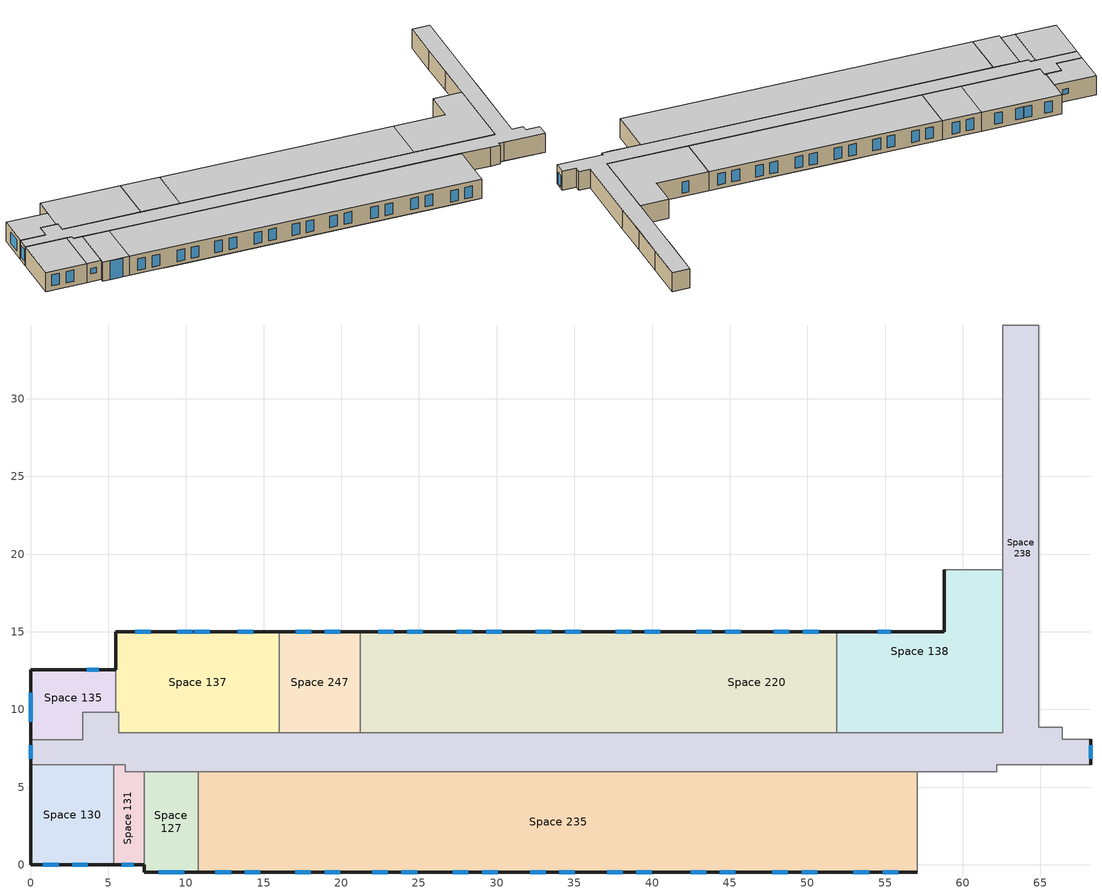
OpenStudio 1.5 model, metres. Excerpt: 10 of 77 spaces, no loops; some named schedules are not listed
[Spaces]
Space 127
 floor to Space 105: 10.8,6.01 10.8,-0.46 7.3,-0.46 7.3,6.01 z2.7
 wall outside: 7.3,0 7.3,-0.46 10.8,-0.46 z2.7:5.4
 wall to Space 131: 7.3,6.01 7.3,0 z2.7:5.4
 wall to Space 238: 10.8,6.01 7.3,6.01 z2.7:5.4
 wall to Space 235: 10.8,-0.46 10.8,6.01 z2.7:5.4
 window: 8.26,-0.46 9.88,-0.46 z2.7:5.39
 ceiling to Space 240: 10.8,-0.46 10.8,6.01 7.3,6.01 7.3,-0.46 z5.4
Space 130
 floor to Space 106: 5.36,6.45 5.36,0 0,0 0,6.45 z2.7
 wall outside: 0,6.45 0,0 5.36,0 z2.7:5.4
 wall to Space 238: 5.36,6.45 0,6.45 z2.7:5.4
 wall to Space 131: 5.36,0 5.36,6.45 z2.7:5.4
 window: 2.68,0 3.68,0 / 0.8,0 1.8,0 z3.31:4.91
 ceiling to Space 204: 5.36,0 5.36,6.45 0,6.45 0,0 z5.4
Space 131
 floor to Space 107: 6.09,6.45 6.09,6.01 7.3,6.01 7.3,0 5.36,0 5.36,6.45 z2.7
 wall outside: 5.36,0 7.3,0 z2.7:5.4
 wall to Space 238: 7.3,6.01 6.09,6.01 6.09,6.45 5.36,6.45 z2.7:5.4
 window: 5.87,0 6.65,0 z3.82:4.57
 ceiling to Space 205: 7.3,0 7.3,6.01 6.09,6.01 6.09,6.45 5.36,6.45 5.36,0 z5.4
Space 135
 floor to Space 113: 5.49,12.56 5.49,9.83 3.34,9.83 3.34,8.07 0,8.07 0,12.56 z2.7
 wall outside: 5.49,12.56 0,12.56 0,8.07 z2.7:5.4
 wall to Space 137: 5.49,9.83 5.49,12.56 z2.7:5.4
 wall to Space 238: 0,8.07 3.34,8.07 3.34,9.83 5.49,9.83 z2.7:5.4
 window: 4.39,12.56 3.61,12.56 z3.73:4.48; 0,11.07 0,9.22 z3.24:4.84
 ceiling to Space 209: 3.34,8.07 3.34,9.83 5.49,9.83 5.49,12.56 0,12.56 0,8.07 z5.4
Space 137
 floor to Space 115: 16,15.01 16,8.5 5.67,8.5 5.67,9.83 5.49,9.83 5.49,15.01 z2.7
 wall outside: 16,15.01 5.49,15.01 5.49,12.56 z2.7:5.4
 wall to Space 247: 16,8.5 16,15.01 z2.7:5.4
 wall to Space 238: 5.49,9.83 5.67,9.83 5.67,8.5 16,8.5 z2.7:5.4
 window: 10.45,15.01 9.45,15.01 / 7.73,15.01 6.73,15.01 z3.25:4.85; 14.33,15.01 13.33,15.01 / 11.54,15.01 10.54,15.01 z3.26:4.86
 ceiling to Space 211: 16,8.5 16,15.01 5.49,15.01 5.49,9.83 5.67,9.83 5.67,8.5 z5.4
Space 138
 floor to Space 119: 62.57,19 62.57,8.5 51.89,8.5 51.89,15.01 58.8,15.01 58.8,19 z2.7
 wall outside: 58.8,19 58.8,15.01 51.89,15.01 z2.7:5.4
 wall to Space 139: 62.57,19 58.8,19 z2.7:5.4
 wall to Space 238: 51.89,8.5 62.57,8.5 62.57,19 z2.7:5.4
 wall to Space 220: 51.89,15.01 51.89,8.5 z2.7:5.4
 window: 55.38,15.01 54.53,15.01 z3.18:4.78
 ceiling to Space 212: 62.57,8.5 62.57,19 58.8,19 58.8,15.01 51.89,15.01 51.89,8.5 z5.4
Space 220
 floor to Space 225: 31.4,15.01 31.4,8.5 26.32,8.5 26.32,15.01 z2.7
 floor to Space 222: 41.58,15.01 41.58,8.5 32.78,8.5 32.78,15.01 z2.7
 floor to Space 117: 32.78,15.01 32.78,8.5 31.4,8.5 31.4,15.01 z2.7
 floor to Space 223: 51.89,15.01 51.89,8.5 41.58,8.5 41.58,15.01 z2.7
 floor to Space 224: 26.32,15.01 26.32,8.5 21.22,8.5 21.22,15.01 z2.7
 wall outside: 51.89,15.01 21.22,15.01 z2.7:5.4
 wall to Space 238: 21.22,8.5 51.89,8.5 z2.7:5.4
 wall to Space 247: 21.22,15.01 21.22,8.5 z2.7:5.4
 window: 33.52,15.01 32.52,15.01 / 35.4,15.01 34.4,15.01 / 23.37,15.01 22.37,15.01 / 50.72,15.01 49.72,15.01 / 25.25,15.01 24.25,15.01 / 48.84,15.01 47.84,15.01 z3.26:4.86; 43.84,15.01 42.84,15.01 / 38.65,15.01 37.65,15.01 / 45.72,15.01 44.72,15.01 / 40.53,15.01 39.53,15.01 z3.21:4.81; 28.44,15.01 27.44,15.01 / 30.32,15.01 29.32,15.01 z3.28:4.88
 ceiling to Space 221: 51.89,8.5 51.89,15.01 21.22,15.01 21.22,8.5 z5.4
Space 235
 floor to Space 232: 57.08,6.01 57.08,-0.46 56.8,-0.46 56.8,6.01 z2.7
 floor to Space 101: 16.1,3.84 16.1,-0.46 14.37,-0.46 14.37,3.84 z2.7
 floor to Space 102: 51.82,6.01 51.82,-0.46 16.1,-0.46 16.1,6.01 z2.7
 floor to Space 105: 11.45,6.01 11.45,-0.46 10.8,-0.46 10.8,6.01 z2.7
 floor ground: 14.37,0.34 14.37,-0.46 11.45,-0.46 11.45,0.34 z2.7; 56.8,0.34 56.8,-0.46 53.88,-0.46 53.88,0.34 z2.7
 floor to Space 103: 53.88,6.01 53.88,-0.46 51.82,-0.46 51.82,6.01 z2.7
 floor to Space 231: 16.1,6.01 16.1,3.84 14.37,3.84 14.37,1.94 11.45,1.94 11.45,6.01 z2.7
 floor to Space 234: 56.8,6.01 56.8,1.94 53.88,1.94 53.88,6.01 z2.7
 floor to Space 110: 14.37,1.94 14.37,0.34 11.45,0.34 11.45,1.94 z2.7
 floor to Space 111: 56.8,1.94 56.8,0.34 53.88,0.34 53.88,1.94 z2.7
 wall outside: 10.8,-0.46 57.08,-0.46 z2.7:5.4
 wall to Space 238: 57.08,6.01 10.8,6.01 z2.7:5.4
 wall to Space 236: 57.08,-0.46 57.08,6.01 z2.7:5.4
 window: 52.97,-0.46 53.97,-0.46 / 54.85,-0.46 55.85,-0.46 z3.15:4.75; 27.18,-0.46 28.18,-0.46 / 29.06,-0.46 30.06,-0.46 z3.29:4.89; 42.49,-0.46 43.49,-0.46 / 44.37,-0.46 45.37,-0.46 z3.26:4.86; 23.87,-0.46 24.87,-0.46 / 21.99,-0.46 22.99,-0.46 / 38.99,-0.46 39.99,-0.46 / 37.11,-0.46 38.11,-0.46 z3.28:4.88; 34.03,-0.46 35.03,-0.46 / 32.15,-0.46 33.15,-0.46 z3.3:4.9; 11.9,-0.46 12.9,-0.46 / 18.93,-0.46 19.93,-0.46 / 13.78,-0.46 14.78,-0.46 / 17.05,-0.46 18.05,-0.46 z3.19:4.79; 49.63,-0.46 50.63,-0.46 / 47.75,-0.46 48.75,-0.46 z3.27:4.87
 ceiling to Space 245: 57.08,-0.46 57.08,6.01 10.8,6.01 10.8,-0.46 z5.4
Space 238
 floor to Space 231: 64.91,34.75 64.91,8.86 66.41,8.86 66.41,8.07 68.25,8.07 68.25,6.45 62.18,6.45 62.18,6.01 6.09,6.01 6.09,6.45 0,6.45 0,8.07 3.34,8.07 3.34,9.83 5.67,9.83 5.67,8.5 62.57,8.5 62.57,34.75 z2.7
 wall outside: 68.25,6.45 68.25,8.07 / 0,8.07 0,6.45 z2.7:5.4
 wall to Space 145: 64.91,34.75 62.57,34.75 z2.7:5.4
 wall to Space 143: 64.91,29.43 64.91,34.75 z2.7:5.4
 wall to Space 136: 68.25,8.07 66.41,8.07 66.41,8.86 64.91,8.86 64.91,19 z2.7:5.4
 wall to Space 133: 62.9,6.45 68.25,6.45 z2.7:5.4
 wall to Space 237: 60.93,6.01 62.18,6.01 62.18,6.45 62.9,6.45 z2.7:5.4
 wall to Space 236: 57.08,6.01 60.93,6.01 z2.7:5.4
 wall to Space 142: 62.57,29.44 62.57,24.32 z2.7:5.4
 wall to Space 144: 62.57,34.75 62.57,29.44 z2.7:5.4
 wall to Space 139: 62.57,24.32 62.57,19 z2.7:5.4
 wall to Space 140: 64.91,19 64.91,24.31 z2.7:5.4
 wall to Space 141: 64.91,24.31 64.91,29.43 z2.7:5.4
 wall to Space 247: 21.22,8.5 16,8.5 z2.7:5.4
 window: 68.25,6.84 68.25,7.7 z3:4.6; 0,7.68 0,6.83 z3.22:4.82
 ceiling to Space 239: 62.18,6.01 62.18,6.45 68.25,6.45 68.25,8.07 66.41,8.07 66.41,8.86 64.91,8.86 64.91,34.75 62.57,34.75 62.57,8.5 5.67,8.5 5.67,9.83 3.34,9.83 3.34,8.07 0,8.07 0,6.45 6.09,6.45 6.09,6.01 z5.4
Space 247
 floor to Space 248: 21.22,15.01 21.22,8.5 16,8.5 16,15.01 z2.7
 wall outside: 21.22,15.01 16,15.01 z2.7:5.4
 window: 19.93,15.01 18.93,15.01 / 18.05,15.01 17.05,15.01 z3.22:4.82
 ceiling to Space 249: 21.22,8.5 21.22,15.01 16,15.01 16,8.5 z5.4
[Site]
Site 1: Latitude {deg}=53.53; Longitude {deg}=-114.1; Time Zone {hr}=-7; Elevation {m}=723
[Building]
B45 OR Quarters (Barracks): North Axis {deg}=-45; Nominal Floor to Floor Height {m}=3; Default Construction Set=Vintage 4 (Barracks); Default Schedule Set=NRCan Cold Lake Default Schedule Set (Barracks)
[ClimateZones]
Climate Zone Institution Name 1=ASHRAE; Climate Zone Document Name 1=ANSI/ASHRAE Standard 169; Climate Zone Document Year 1=2006; Climate Zone Institution Name 2=CEC; Climate Zone Document Name 2=California Climate Zone Descriptions; Climate Zone Document Year 2=1995
[SizingPeriod:DesignDay] Barometric Pressure {Pa}=92936; Wind Direction {deg}=180; Sky Clearness=0; Rain Indicator=0; Snow Indicator=0; Day of Month=21; Daylight Saving Time Indicator=0; Dry-Bulb Temperature Range Modifier Type=DefaultMultipliers
Name | Maximum Dry-Bulb Temperature {C} | Daily Dry-Bulb Temperature Range {deltaC} | Humidity Indicating Conditions at Maximum Dry-Bulb {BasedOnField A3} | Wind Speed {m/s} | Month | Day Type | Humidity Indicating Type | Solar Model Indicator | ASHRAE Taub | ASHRAE Taud
Edmonton Stony Plain Ann Clg .4% Condns DP=>MDB | 22.6 | 12 | 16.5 | 3.8 | 7 | SummerDesignDay | Dewpoint | ASHRAETau | 0.353 | 2.369
Edmonton Stony Plain Ann Clg .4% Condns DB=>MWB | 27.5 | 12 | 17.6 | 3.8 | 7 | SummerDesignDay | Wetbulb | ASHRAETau | 0.353 | 2.369
Edmonton Stony Plain Ann Htg 99.6% Condns DB | -32.5 | 0 | -32.5 | 1.9 | 1 | WinterDesignDay | Wetbulb | ASHRAEClearSky
Edmonton Stony Plain Ann Htg Wind 99.6% Condns WS=>MCDB | -5.8 | 0 | -5.8 | 11.6 | 1 | WinterDesignDay | Wetbulb | ASHRAEClearSky
[Construction]
000 ExtSlabCarpet 4in ClimateZone 1-8: MAT-CC05 4 HW CONCRETE, CP02 CARPET PAD
000 Interior Ceiling: 000 M11 100mm lightweight concrete, 000 F05 Ceiling air space resistance, 000 F16 Acoustic tile
000 Interior Floor: 000 F16 Acoustic tile, 000 F05 Ceiling air space resistance, 000 M11 100mm lightweight concrete
000 Interior Wall: 000 G01a 19mm gypsum board, 000 F04 Wall air space resistance, 000 G01a 19mm gypsum board
V4-Barracks Wall R18: V4-Barracks Wall mtl R18
V4-Barracks Roof R37: V4-Barracks Roof mtl R37
V4 Window R1.6: V4 Windows R1.6
V4 Door R4: V4 Door mtl R4
[Material]
Name | Roughness | Thickness | Conductivity | Density | Specific Heat | Thermal Absorptance | Solar Absorptance | Visible Absorptance
000 F16 Acoustic tile | MediumSmooth | 0.0191 | 0.06 | 368 | 590
000 G01a 19mm gypsum board | MediumSmooth | 0.019 | 0.16 | 800 | 1090
000 M11 100mm lightweight concrete | MediumRough | 0.1016 | 0.53 | 1280 | 840
MAT-CC05 4 HW CONCRETE | Rough | 0.1016 | 1.311 | 2240 | 836.8 | 0.9 | 0.7 | 0.7
V4-Barracks Wall mtl R18 | MediumRough | 0.141 | 0.045 | 265 | 836.8 | 0.9 | 0.7 | 0.7
V4-Barracks Roof mtl R37 | MediumRough | 0.3 | 0.045 | 265 | 836.8 | 0.9 | 0.7 | 0.7
V4 Door mtl R4 | MediumRough | 0.03169 | 0.045 | 265 | 836.8 | 0.9 | 0.7 | 0.7
[Material:AirGap]
Name | Thermal Resistance
000 F04 Wall air space resistance | 0.15
000 F05 Ceiling air space resistance | 0.18
[Material:NoMass]
CP02 CARPET PAD: Roughness=VeryRough; Thermal Resistance=0.2165; Thermal Absorptance=0.9; Solar Absorptance=0.7; Visible Absorptance=0.8
[DefaultConstructionSet]
Vintage 4 (Barracks): Default Exterior Surface Constructions=Default Surface Constructions 1; Default Interior Surface Constructions=Default Surface Constructions 2; Default Ground Contact Surface Constructions=Default Surface Constructions 3; Default Exterior SubSurface Constructions=Default Sub Surface Constructions 1; Default Interior SubSurface Constructions=Default Sub Surface Constructions 2
[DefaultSurfaceConstructions]
Name | Floor Construction | Wall Construction | Roof Ceiling Construction
Default Surface Constructions 1 | 000 ExtSlabCarpet 4in ClimateZone 1-8 | V4-Barracks Wall R18 | V4-Barracks Roof R37
Default Surface Constructions 2 | 000 Interior Floor | 000 Interior Wall | 000 Interior Ceiling
Default Surface Constructions 3 | 000 ExtSlabCarpet 4in ClimateZone 1-8 | 000 ExtSlabCarpet 4in ClimateZone 1-8 | 000 ExtSlabCarpet 4in ClimateZone 1-8
[DefaultSubSurfaceConstructions]
Name | Fixed Window Construction | Operable Window Construction | Door Construction | Glass Door Construction
Default Sub Surface Constructions 1 | V4 Window R1.6 | V4 Window R1.6 | V4 Door R4 | V4 Window R1.6
Default Sub Surface Constructions 2
[WindowMaterial:SimpleGlazingSystem]
V4 Windows R1.6: U-Factor {W/m2-K}=3.549; Solar Heat Gain Coefficient=0.6; Visible Transmittance=0.7
[ThermostatSetpoint:DualSetpoint] Heating Setpoint Temperature Schedule=Heating SP 21C
Name | Cooling Setpoint Temperature Schedule
Thermostat Setpoint Dual Setpoint 8; Thermostat Setpoint Dual Setpoint 9; Thermostat Setpoint Dual Setpoint 10; Thermostat Setpoint Dual Setpoint 11 | Cooling Setpoint 24C
Thermostat Setpoint Dual Setpoint 12; Thermostat Setpoint Dual Setpoint 13; Thermostat Setpoint Dual Setpoint 14; Thermostat Setpoint Dual Setpoint 17; Thermostat Setpoint Dual Setpoint 18; Thermostat Setpoint Dual Setpoint 19 | Cooling SP 35C
[DesignSpecification:OutdoorAir] Outdoor Air Flow per Floor Area {m3/s-m2}=0
Name | Outdoor Air Flow per Person {m3/s-person}
MNECB-Bedroom-G-oa | 0.0075
MNECB-Washing-C-oa | 0.012
MNECB-Active Stairway-*-oa; MNECB-Active Storage Bulky-E-oa; MNECB-Corridors-*-oa | 0.025
MNECB-Toilet and Washrooms-*-oa | 0.03
[BuildingStory]
Building Story 2: Nominal Z Coordinate {m}=0; Nominal Floor to Floor Height {m}=2.7
[Space] Building Story=Building Story 2
Name | Space Type | Thermal Zone
Space 127 | Service and Common-Active Stairway | 1-Stairs 1
Space 130 | Dormitory-Bedroom | 1-Bdroom 133
Space 131 | Storage/Warehouse-Active Storage Bulky | 1-Storage 132
Space 135 | Dormitory-Bedroom | 1-Bdroom 135
Space 137 | Service and Common-Toilet and Washrooms | 1-Washroom 131
Space 138 | Service and Common-Toilet and Washrooms | 1-Washroom 114
Space 220 | Dormitory-Bedroom | 1-Bdroom 117-119-121-123-125-127
Space 235 | Dormitory-Bedroom | 1-Bdroom 115-116-118-120-122-124-126-128-130
Space 238 | Service and Common-Corridors | 1-Corridor
Space 247 | Laundry-Washing | 1-Laundry 129
[SpaceType] Default Schedule Set=NRCan Cold Lake Default Schedule Set (Barracks)
Name | Design Specification Outdoor Air Object
Dormitory-Bedroom | MNECB-Bedroom-G-oa
Laundry-Washing | MNECB-Washing-C-oa
Service and Common-Active Stairway | MNECB-Active Stairway-*-oa
Storage/Warehouse-Active Storage Bulky | MNECB-Active Storage Bulky-E-oa
Service and Common-Toilet and Washrooms | MNECB-Toilet and Washrooms-*-oa
Service and Common-Corridors | MNECB-Corridors-*-oa
[People:Definition] Number of People Calculation Method=Area/Person; Fraction Radiant=0.3
Name | Space Floor Area per Person {m2/person}
MNECBAdjusted-Active Stairway-sched-*-people_def; MNECBAdjusted-Active Storage Bulky-sched-E-people_def; MNECBAdjusted-Corridors-sched-*-people_def | 310
MNECBAdjusted-Bedroom-sched-G-people_def | 77.54
MNECBAdjusted-Toilet and Washrooms-*-people_def | 93.04
MNECBAdjusted-Washing-sched-C-people_def | 62.02
[Lights]
Name | Lights Definition | Space or SpaceType
Lights 13 | MNECB-Bedroom-sched-G-lights_def | Dormitory-Bedroom
Lights 86 | MNECB-Washing-sched-C-lights_def | Laundry-Washing
Lights 1 | MNECB-Active Stairway-sched-*-lights_def | Service and Common-Active Stairway
Lights 2 | MNECB-Active Storage Bulky-sched-E-lights_def | Storage/Warehouse-Active Storage Bulky
Lights 85 | MNECB-Toilet and Washrooms-sched-*-lights_def | Service and Common-Toilet and Washrooms
Lights 21 | MNECB-Corridors-sched-*-lights_def | Service and Common-Corridors
[Lights:Definition] Design Level Calculation Method=Watts/Area
Name | Watts per Space Floor Area {W/m2}
MNECB-Bedroom-sched-G-lights_def | 11.8
MNECB-Washing-sched-C-lights_def | 9.7
MNECB-Active Stairway-sched-*-lights_def | 6.5
MNECB-Active Storage Bulky-sched-E-lights_def | 3.2
MNECB-Toilet and Washrooms-sched-*-lights_def | 8.7
MNECB-Corridors-sched-*-lights_def | 8.6
[ElectricEquipment]
Name | Electric Equipment Definition | Space or SpaceType
Electric Equipment 14 | MNECB-Bedroom-sched-G-eq_elec_def | Dormitory-Bedroom
Electric Equipment 87 | MNECB-Washing-sched-C-eq_elec_def | Laundry-Washing
Electric Equipment 2 | MNECB-Active Stairway-sched-*-eq_elec_def | Service and Common-Active Stairway
Electric Equipment 3 | MNECB-Active Storage Bulky-sched-E-eq_elec_def | Storage/Warehouse-Active Storage Bulky
Electric Equipment 85 | MNECB-Toilet and Washrooms-sched-*-eq_elec_def | Service and Common-Toilet and Washrooms
Electric Equipment 22 | MNECB-Corridors-sched-*-eq_elec_def | Service and Common-Corridors
[ElectricEquipment:Definition] Design Level Calculation Method=Watts/Area; Fraction Radiant=0
Name | Watts per Space Floor Area {W/m2}
MNECB-Bedroom-sched-G-eq_elec_def | 2.5
MNECB-Washing-sched-C-eq_elec_def | 20
MNECB-Active Stairway-sched-*-eq_elec_def; MNECB-Corridors-sched-*-eq_elec_def | 0
MNECB-Active Storage Bulky-sched-E-eq_elec_def; MNECB-Toilet and Washrooms-sched-*-eq_elec_def | 1
[DefaultScheduleSet]
NRCan Cold Lake Default Schedule Set (Barracks): Hours of Operation Schedule=NRCan - Cold Lake - Default Fans (Barracks); Number of People Schedule=NRCan - Cold Lake - Default -People; People Activity Level Schedule=NRCan - Cold Lake - Default Activity; Lighting Schedule=NRCan - Cold Lake - Default Lights (Barracks); Electric Equipment Schedule=NRCan - Cold Lake - Default Equip (Barracks); Hot Water Equipment Schedule=NRCan - Cold Lake - Default Hot Water (Barracks)
[ThermalZone] Use Ideal Air Loads=No
Name | Thermostat
1-Bdroom 135 | Thermostat Setpoint Dual Setpoint 11
1-Bdroom 133 | Thermostat Setpoint Dual Setpoint 10
1-Storage 132 | Thermostat Setpoint Dual Setpoint 17
1-Stairs 1 | Thermostat Setpoint Dual Setpoint 14
1-Washroom 131 | Thermostat Setpoint Dual Setpoint 19
1-Laundry 129 | Thermostat Setpoint Dual Setpoint 13
1-Bdroom 115-116-118-120-122-124-126-128-130 | Thermostat Setpoint Dual Setpoint 8
1-Bdroom 117-119-121-123-125-127 | Thermostat Setpoint Dual Setpoint 9
1-Washroom 114 | Thermostat Setpoint Dual Setpoint 18
1-Corridor | Thermostat Setpoint Dual Setpoint 12
[SpaceInfiltration:DesignFlowRate] Schedule=Always On; Design Flow Rate Calculation Method=Flow/ExteriorArea; Design Flow Rate {m3/s}=0; Flow per Space Floor Area {m3/s-m2}=0; Flow per Exterior Surface Area {m3/s-m2}=0.0007
Name | Space or SpaceType
Space Infiltration Design Flow Rate 1 | Dormitory-Bedroom
Space Infiltration Design Flow Rate 2 | Laundry-Washing
Space Infiltration Design Flow Rate 3 | Service and Common-Active Stairway
Space Infiltration Design Flow Rate 4 | Service and Common-Corridors
Space Infiltration Design Flow Rate 6 | Service and Common-Toilet and Washrooms
Space Infiltration Design Flow Rate 7 | Storage/Warehouse-Active Storage Bulky
[People]
Name | People Definition | Space or SpaceType | Number of People Schedule
People 1 | MNECBAdjusted-Bedroom-sched-G-people_def | Dormitory-Bedroom | NRCan - Cold Lake - Default -People
People 4 | MNECBAdjusted-Washing-sched-C-people_def | Laundry-Washing
People 5 | MNECBAdjusted-Active Stairway-sched-*-people_def | Service and Common-Active Stairway | NRCan - Cold Lake - Default -People
People 6 | MNECBAdjusted-Corridors-sched-*-people_def | Service and Common-Corridors | NRCan - Cold Lake - Default -People
People 8 | MNECBAdjusted-Toilet and Washrooms-*-people_def | Service and Common-Toilet and Washrooms | NRCan - Cold Lake - Default -People
People 9 | MNECBAdjusted-Active Storage Bulky-sched-E-people_def | Storage/Warehouse-Active Storage Bulky | NRCan - Cold Lake - Default -People
[Schedule:Ruleset]
Name | Default Day Schedule | Summer Design Day Schedule | Winter Design Day Schedule
Always On | Always On Default Schedule | Always On Summer Design Day | Always On Winter Design Day
NRCan - Cold Lake - Default Fans (Barracks) | Schedule Day 28
NRCan - Cold Lake - Default -People | Schedule Day 31
NRCan - Cold Lake - Default Activity | Schedule Day 39
NRCan - Cold Lake - Default Lights (Barracks) | Schedule Day 6
NRCan - Cold Lake - Default Equip (Barracks) | Schedule Day 25
NRCan - Cold Lake - Default Hot Water (Barracks) | Schedule Day 15
Heating SP 21C | Schedule Day 1 | Schedule Day 57 | Schedule Day 58
Cooling SP 35C | Schedule Day 2 | Schedule Day 59 | Schedule Day 60
Cooling Setpoint 24C | Schedule Day 43
[Schedule:Day]
Always On Default Schedule; Always On Winter Design Day; Always On Summer Design Day; Schedule Day 28; Schedule Day 47; Schedule Day 48: 24, 0, 1
Schedule Day 30; Schedule Day 7: 6, 0, 0.05, 7, 0, 1, 15, 30, 0.05, 20, 0, 0.5, 24, 0, 0.05
Schedule Day 29; Schedule Day 14: 6, 0, 0.05, 7, 0, 1, 20, 0, 0.5, 24, 0, 0.05
Schedule Day 31: 24, 0, 0
Schedule Day 38: 7, 0, 0.222, 15, 30, 0, 24, 0, 0.22
Schedule Day 32: 24, 0, 0.22
Schedule Day 39: 24, 0, 120
Schedule Day 6: 7, 0, 0.05, 15, 0, 1, 24, 0, 0.05
Schedule Day 25: 24, 0, 0.3
Schedule Day 27: 6, 0, 0.05, 7, 0, 1, 15, 30, 0.05, 20, 0, 0.2, 24, 0, 1
Schedule Day 15: 7, 0, 0.05, 15, 30, 1, 24, 0, 0.05
Schedule Day 1: 24, 0, 21
Schedule Day 57; Schedule Day 58: 24, 0, 18
Schedule Day 2; Schedule Day 59; Schedule Day 60: 24, 0, 35
Schedule Day 43: 24, 0, 24
Schedule Day 45; Schedule Day 54: 7, 0, 1, 15, 30, 0, 24, 0, 1
[Schedule:Rule]
Name | Schedule Ruleset | Rule Order | Day Schedule | Apply Monday | Apply Tuesday | Apply Wednesday | Apply Thursday | Apply Friday | Apply Sunday | Apply Saturday | Date Specification Type | Start Month | Start Day | End Month | End Day
M-F 2 | NRCan - Cold Lake - Default Fans (Barracks) | 0 | Schedule Day 30 | Yes | Yes | Yes | Yes | Yes
SS 3 | NRCan - Cold Lake - Default Fans (Barracks) | 1 | Schedule Day 29 |  |  |  |  |  | Yes | Yes
Summer M-F at 0.222 | NRCan - Cold Lake - Default -People | 4 | Schedule Day 38 | Yes | Yes | Yes | Yes | Yes |  |  | DateRange | 5 | 1 | 10 | 31
Summer wkend 0.222 | NRCan - Cold Lake - Default -People | 5 | Schedule Day 32 |  |  |  |  |  | Yes | Yes | DateRange | 5 | 1 | 10 | 31
SS | NRCan - Cold Lake - Default Lights (Barracks) | 0 | Schedule Day 14 |  |  |  |  |  | Yes | Yes
M-F | NRCan - Cold Lake - Default Lights (Barracks) | 1 | Schedule Day 7 | Yes | Yes | Yes | Yes | Yes |  | No
MF 2 | NRCan - Cold Lake - Default Equip (Barracks) | 0 | Schedule Day 27 | Yes | Yes | Yes | Yes | Yes
SS 2 | NRCan - Cold Lake - Default Equip (Barracks) | 1 | Schedule Day 26 |  |  |  |  |  | Yes | Yes
M-F 1 | NRCan - Cold Lake - Default Hot Water (Barracks) | 0 | Schedule Day 23 | Yes | Yes | Yes | Yes | Yes
SS 1 | NRCan - Cold Lake - Default Hot Water (Barracks) | 1 | Schedule Day 22 |  |  |  |  |  | Yes | Yes
Winter wkday 1.0 | NRCan - Cold Lake - Default -People | 3 | Schedule Day 45 | Yes | Yes | Yes | Yes | Yes |  |  | DateRange | 1 | 1 | 4 | 30
Schedule Rule 1 | NRCan - Cold Lake - Default -People | 2 | Schedule Day 47 |  |  |  |  |  | Yes | Yes | DateRange | 1 | 1 | 4 | 30
Winter-2 wkend 1.00 | NRCan - Cold Lake - Default -People | 1 | Schedule Day 48 |  |  |  |  |  | Yes | Yes | DateRange | 11 | 1 | 12 | 31
Schedule Rule 12 | NRCan - Cold Lake - Default -People | 0 | Schedule Day 54 | Yes | Yes | Yes | Yes | Yes |  |  | DateRange | 11 | 1 | 12 | 31
